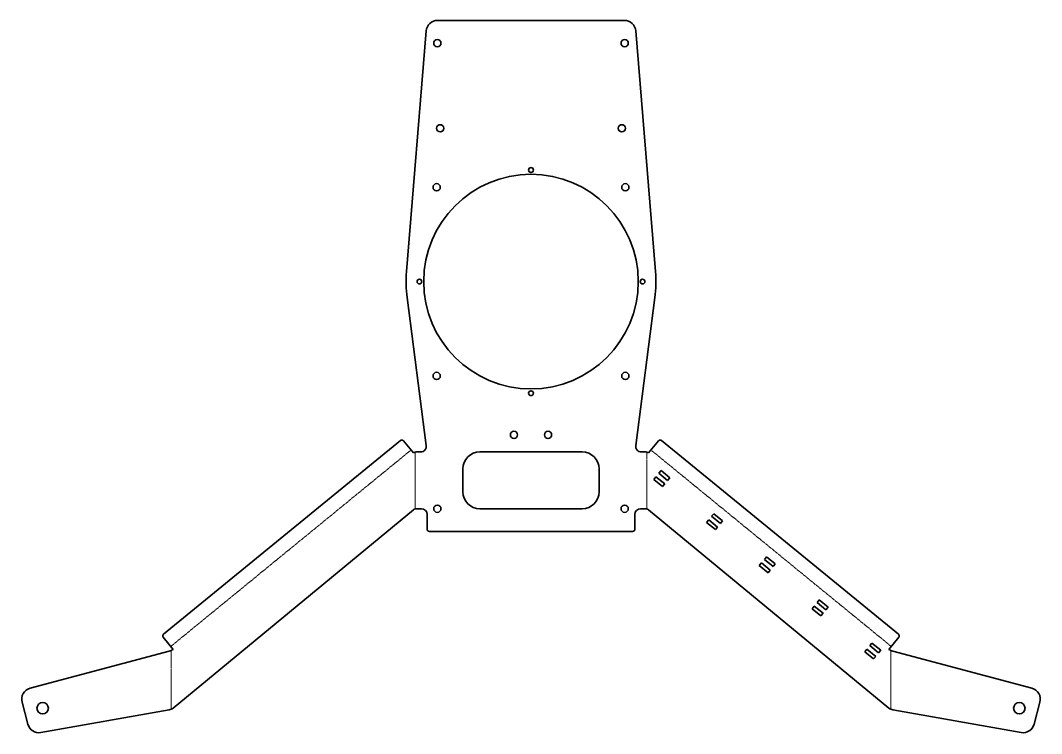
# Model space of a CAD drawing. Header units: millimetres. Extents: x -1 to 898, y -1 to 627.
import ezdxf

# ---------------------------------------------------------------- set-up
doc = ezdxf.new("R2010")
doc.units = ezdxf.units.MM
doc.linetypes.add('Chain', pattern=[13.68, 9.12, -1.14, 2.28, -1.14])
doc.layers.add('SIMUMAK Bend Centerline (ISO)', color=7, linetype='Chain', lineweight=9)
doc.layers.add('SIMUMAK Visible (ISO)', color=7, linetype='Continuous', lineweight=35)

# ---------------------------------------------------------------- blocks, each defined once
blk = doc.blocks.new('SIL-026-TRAS-03_Sheet_3_SIL-026-TRAS-03 (Desplegada)')
at = {"layer": 'SIMUMAK Bend Centerline (ISO)', "ltscale": 0.263158}
for p, q in [((-105.64, -64.67), (-317.3, -237.63)), ((-101.93, -116.58), (-101.93, -66.58)), ((101.93, -66.58), (101.93, -116.58)), ((317.3, -237.63), (105.64, -64.67)), ((-316.98, -292.93), (-316.98, -241.17)), ((316.98, -241.17), (316.98, -292.93))]:
    blk.add_line(p, q, dxfattribs=at)
at = {"layer": 'SIMUMAK Visible (ISO)'}
for p, q in [((-82.29, 313.64), (82.29, 313.64)), ((-109.63, 92.63), (-92.25, 304.45)), ((92.25, 304.45), (109.63, 92.63)), ((-92.23, -60.72), (-109.09, 69.52)), ((109.09, 69.52), (92.23, -60.72)), ((-323.6, -226.77), (-115.03, -56.33)), ((-112.22, -56.62), (-103.49, -67.29)), ((103.49, -67.29), (112.22, -56.62)), ((115.03, -56.33), (323.6, -226.77)), ((-100.36, -66.36), (-97.19, -66.36)), ((-45, -66.36), (45, -66.36)), ((97.19, -66.36), (100.36, -66.36)), ((-60, -101.36), (-60, -81.36)), ((60, -81.36), (60, -101.36)), ((108.21, -90.52), (110.11, -88.19)), ((110.11, -88.19), (117.85, -94.52)), ((112.64, -85.1), (114.54, -82.77)), ((120.38, -91.42), (112.64, -85.1)), ((114.54, -82.77), (122.28, -89.1)), ((122.28, -89.1), (120.38, -91.42)), ((115.95, -96.84), (108.21, -90.52)), ((117.85, -94.52), (115.95, -96.84)), ((-96.5, -116.36), (-100.36, -116.36)), ((45, -116.36), (-45, -116.36)), ((100.36, -116.36), (96.5, -116.36)), ((-315.16, -292.01), (-103.49, -117.3)), ((-91.5, -134.36), (-91.5, -121.36)), ((91.5, -121.36), (91.5, -134.36)), ((315.16, -292.01), (103.49, -117.3)), ((159.1, -123.06), (161, -120.74)), ((166.84, -129.39), (159.1, -123.06)), ((161, -120.74), (168.74, -127.07)), ((154.67, -128.48), (156.57, -126.16)), ((162.41, -134.81), (154.67, -128.48)), ((156.57, -126.16), (164.31, -132.49)), ((164.31, -132.49), (162.41, -134.81)), ((168.74, -127.07), (166.84, -129.39)), ((89.5, -136.36), (-89.5, -136.36)), ((205.56, -161.03), (207.46, -158.71)), ((213.3, -167.36), (205.56, -161.03)), ((207.46, -158.71), (215.2, -165.03)), ((201.13, -166.45), (203.03, -164.13)), ((208.87, -172.78), (201.13, -166.45)), ((203.03, -164.13), (210.77, -170.45)), ((210.77, -170.45), (208.87, -172.78)), ((215.2, -165.03), (213.3, -167.36)), ((252.02, -199), (253.92, -196.67)), ((253.92, -196.67), (261.66, -203)), ((247.59, -204.42), (249.49, -202.09)), ((255.33, -210.74), (247.59, -204.42)), ((249.49, -202.09), (257.23, -208.42)), ((259.76, -205.32), (252.02, -199)), ((261.66, -203), (259.76, -205.32)), ((257.23, -208.42), (255.33, -210.74)), ((-315.16, -240.26), (-323.88, -229.58)), ((323.88, -229.58), (315.16, -240.26)), ((-318.81, -241.72), (-441.25, -274.53)), ((294.05, -242.38), (295.95, -240.06)), ((301.79, -248.71), (294.05, -242.38)), ((295.95, -240.06), (303.69, -246.39)), ((298.48, -236.96), (300.38, -234.64)), ((306.22, -243.29), (298.48, -236.96)), ((300.38, -234.64), (308.12, -240.97)), ((308.12, -240.97), (306.22, -243.29)), ((318.81, -241.72), (441.25, -274.53)), ((303.69, -246.39), (301.79, -248.71)), ((-448.32, -286.78), (-443.11, -306.23)), ((443.11, -306.23), (448.32, -286.78)), ((-431.71, -313.48), (-318.81, -293.49)), ((318.81, -293.49), (431.71, -313.48))]:
    blk.add_line(p, q, dxfattribs=at)
for centre, radius in [((-82.5, 293.64), 3.2), ((82.5, 293.64), 3.2), ((-80, 218.64), 3.2), ((80, 218.64), 3.2), ((0, 181.92), 2.1), ((0, 83.64), 94.5), ((-83.09, 166.72), 3.2), ((83.09, 166.72), 3.2), ((-98.29, 83.64), 2.1), ((98.29, 83.64), 2.1), ((-83.09, 0.55), 3.2), ((83.09, 0.55), 3.2), ((0, -14.65), 2.1), ((-15, -51.36), 3.2), ((15, -51.36), 3.2), ((-82.5, -116.36), 3.2), ((82.5, -116.36), 3.2), ((-430.15, -292.08), 5.05), ((430.15, -292.08), 5.05)]:
    blk.add_circle(centre, radius, dxfattribs=at)
at = {"layer": 'SIMUMAK Visible (ISO)', "extrusion": (0, 0, -1)}
for centre, radius, start, end in [((82.29, 303.64), 10, 4.69014, 90), ((-82.29, 303.64), 10, 90, 175.30986), ((0, 83.64), 110, 352.62395, 4.69014), ((0, 83.64), 110, 175.30986, 187.37605), ((113.77, -57.88), 2, 50.74481, 140.74481), ((-113.77, -57.88), 2, 39.25519, 129.25519), ((89.5, -134.36), 2, 270, 0), ((-89.5, -134.36), 2, 180, 270), ((322.33, -228.32), 2, 320.74481, 50.74481), ((-322.33, -228.32), 2, 129.25519, 219.25519), ((438.66, -284.19), 10, 345, 75), ((-438.66, -284.19), 10, 105, 195), ((433.45, -303.64), 10, 259.95672, 345), ((-433.45, -303.64), 10, 195, 280.04328)]:
    blk.add_arc(centre, radius, start, end, dxfattribs=at)
at = {"layer": 'SIMUMAK Visible (ISO)'}
for centre, radius, start, end in [((-97.19, -61.36), 5, 270, 7.37605), ((97.19, -61.36), 5, 172.62395, 270), ((-45, -81.36), 15, 90, 180), ((45, -81.36), 15, 360, 90), ((-45, -101.36), 15, 180, 270), ((45, -101.36), 15, 270, 0), ((-96.5, -121.36), 5, 360, 90), ((96.5, -121.36), 5, 90, 180)]:
    blk.add_arc(centre, radius, start, end, dxfattribs=at)
for points in [[(-103.49, -67.29), (-102.57, -66.67), (-101.47, -66.36), (-100.36, -66.36)], [(103.49, -67.29), (102.57, -66.67), (101.47, -66.36), (100.36, -66.36)], [(-103.49, -117.3), (-102.57, -116.68), (-101.48, -116.36), (-100.36, -116.36)], [(103.49, -117.3), (102.57, -116.68), (101.48, -116.36), (100.36, -116.36)], [(-315.16, -240.26), (-316.25, -241.01), (-317.54, -241.38), (-318.81, -241.72)], [(315.16, -240.26), (316.25, -241.01), (317.54, -241.38), (318.81, -241.72)], [(-315.16, -292.01), (-316.25, -292.77), (-317.54, -293.15), (-318.81, -293.49)], [(315.16, -292.01), (316.25, -292.77), (317.54, -293.15), (318.81, -293.49)]]:
    blk.add_open_spline(points, degree=3, dxfattribs=at)

msp = doc.modelspace()

# ---------------------------------------------------------------- block references
msp.add_blockref('SIL-026-TRAS-03_Sheet_3_SIL-026-TRAS-03 (Desplegada)', (448.32, 313.48))

doc.saveas('drawing.dxf')
